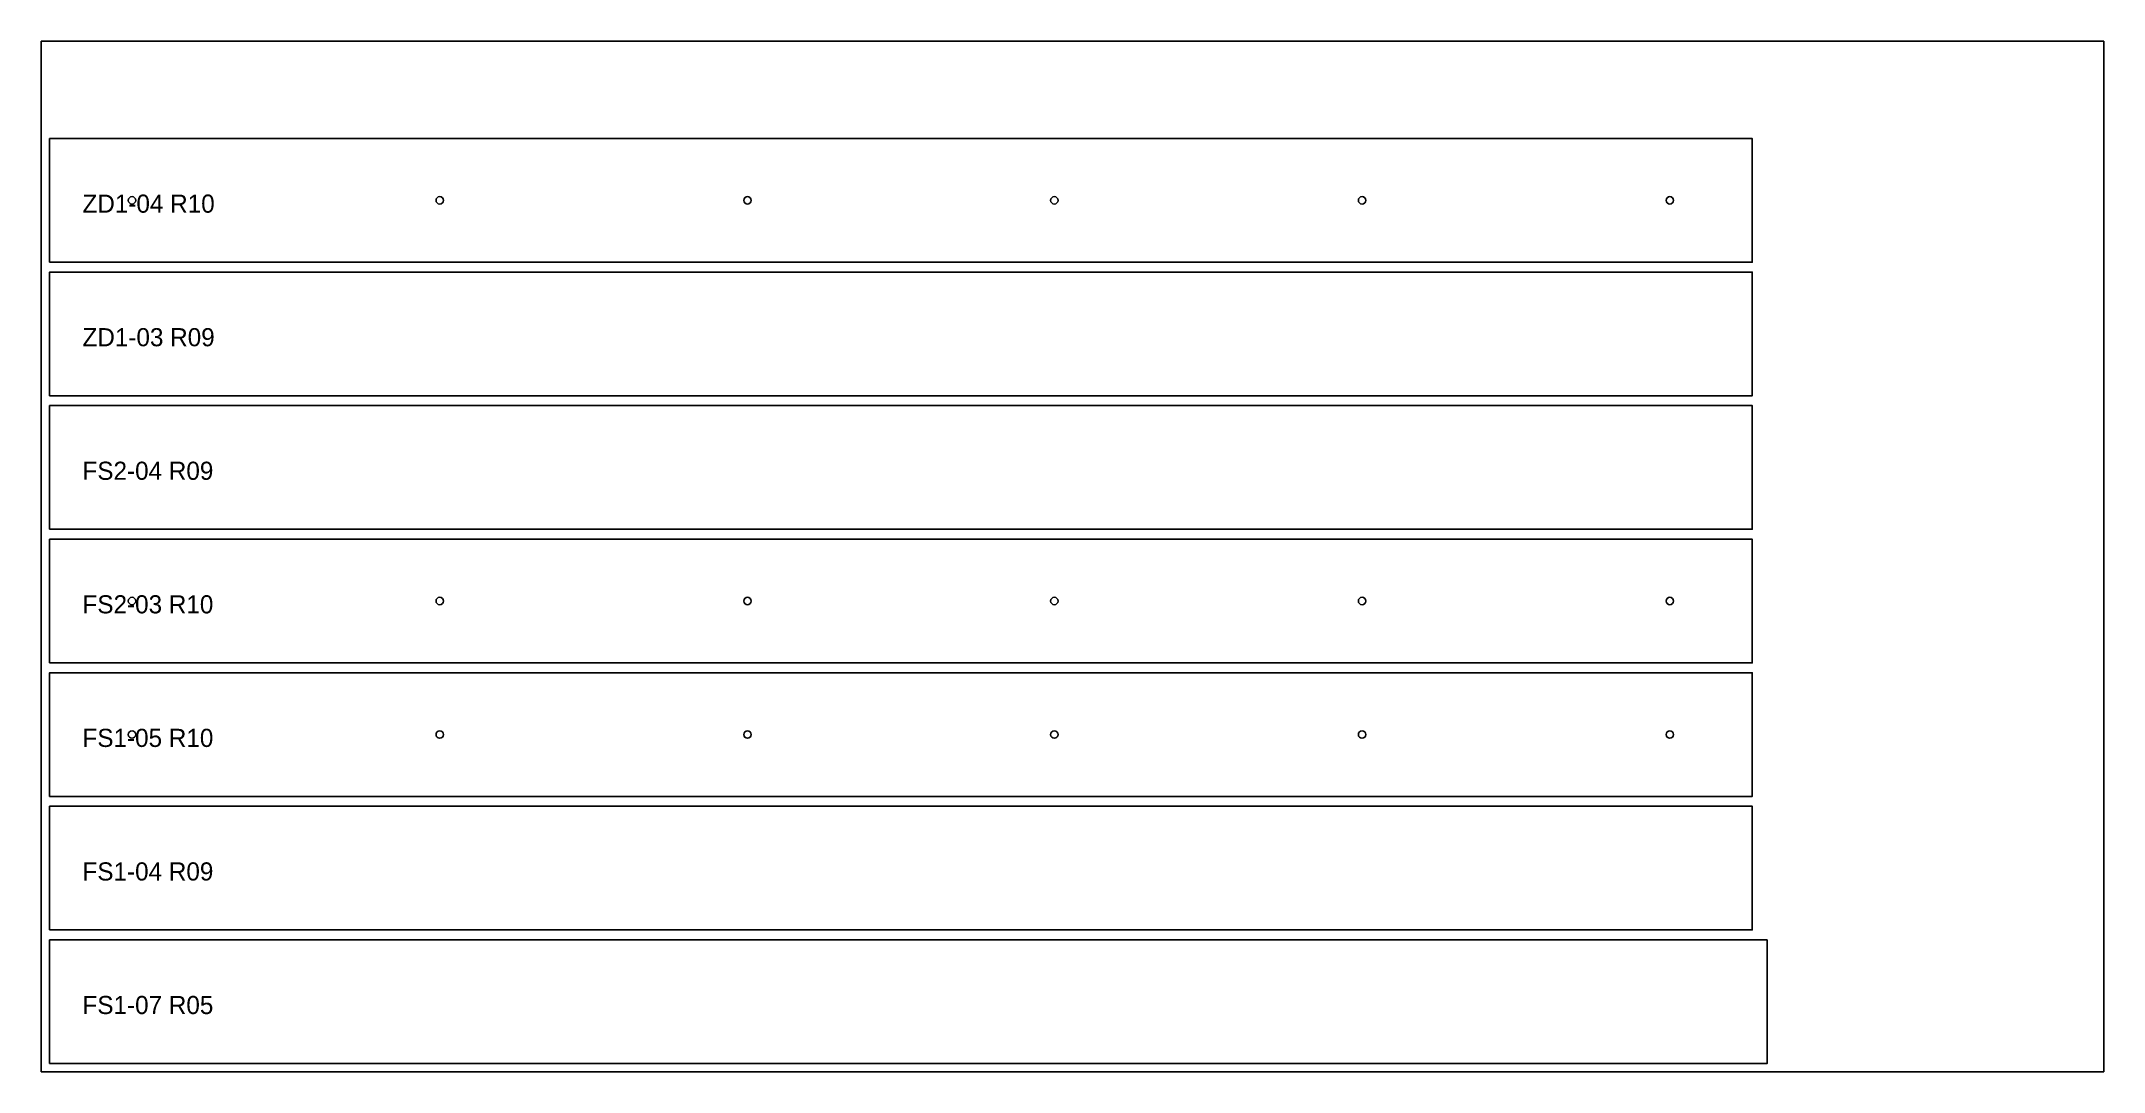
# Model space of a CAD drawing. Header units: millimetres. Extents: x 0 to 2500, y 0 to 1250.
import ezdxf

# ---------------------------------------------------------------- set-up
doc = ezdxf.new("R2010")
doc.units = ezdxf.units.MM
for name, color, linetype in [('CUT_OUTER', 1, 'CONTINUOUS'), ('DRILL_D9', 3, 'CONTINUOUS'), ('ENGRAVE', 2, 'CONTINUOUS'), ('SHEET', 8, 'CONTINUOUS')]:
    doc.layers.add(name, color=color, linetype=linetype)

msp = doc.modelspace()

# ---------------------------------------------------------------- linework, layer by layer
at = {"layer": 'CUT_OUTER'}
for points in [[(10, 982), (2074, 982), (2074, 1132), (10, 1132)], [(10, 820), (2074, 820), (2074, 970), (10, 970)], [(10, 658), (2074, 658), (2074, 808), (10, 808)], [(10, 496), (2074, 496), (2074, 646), (10, 646)], [(10, 334), (2074, 334), (2074, 484), (10, 484)], [(10, 172), (2074, 172), (2074, 322), (10, 322)], [(10, 10), (2092, 10), (2092, 160), (10, 160)]]:
    msp.add_lwpolyline(points, close=True, dxfattribs=at)
at = {"layer": 'DRILL_D9'}
for centre in [(110, 1057), (483, 1057), (856, 1057), (1228, 1057), (1601, 1057), (1974, 1057), (110, 571), (483, 571), (856, 571), (1228, 571), (1601, 571), (1974, 571), (110, 409), (483, 409), (856, 409), (1228, 409), (1601, 409), (1974, 409)]:
    msp.add_circle(centre, 4.5, dxfattribs=at)
at = {"layer": 'SHEET'}
msp.add_lwpolyline([(0, 0), (2500, 0), (2500, 1250), (0, 1250)], close=True, dxfattribs=at)

# ---------------------------------------------------------------- texts
at = {"layer": 'ENGRAVE'}
for s, p in [('ZD1-04 R10', (50, 1042)), ('ZD1-03 R09', (50, 880)), ('FS2-04 R09', (50, 718)), ('FS2-03 R10', (50, 556)), ('FS1-05 R10', (50, 394)), ('FS1-04 R09', (50, 232)), ('FS1-07 R05', (50, 70))]:
    msp.add_text(s, height=22, dxfattribs=at).set_placement(p)

doc.saveas('drawing.dxf')
